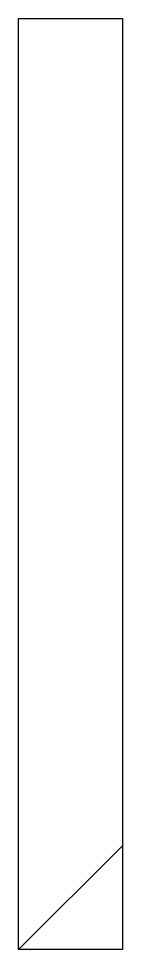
# Model space of a CAD drawing. Header units: millimetres. Extents: x 0 to 5, y -5 to 40.
import ezdxf

# ---------------------------------------------------------------- set-up
doc = ezdxf.new("R2010")
doc.units = ezdxf.units.MM
doc.layers.get('0').update_dxf_attribs({"linetype": 'CONTINUOUS'})

msp = doc.modelspace()

# ---------------------------------------------------------------- linework, layer by layer
for p, q in [((0, -5), (5, 0)), ((5, 0), (5, -5)), ((5, -5), (0, -5))]:
    msp.add_line(p, q)
msp.add_lwpolyline([(5, -5), (0, -5), (0, 40), (5, 40)], close=True)

doc.saveas('drawing.dxf')
